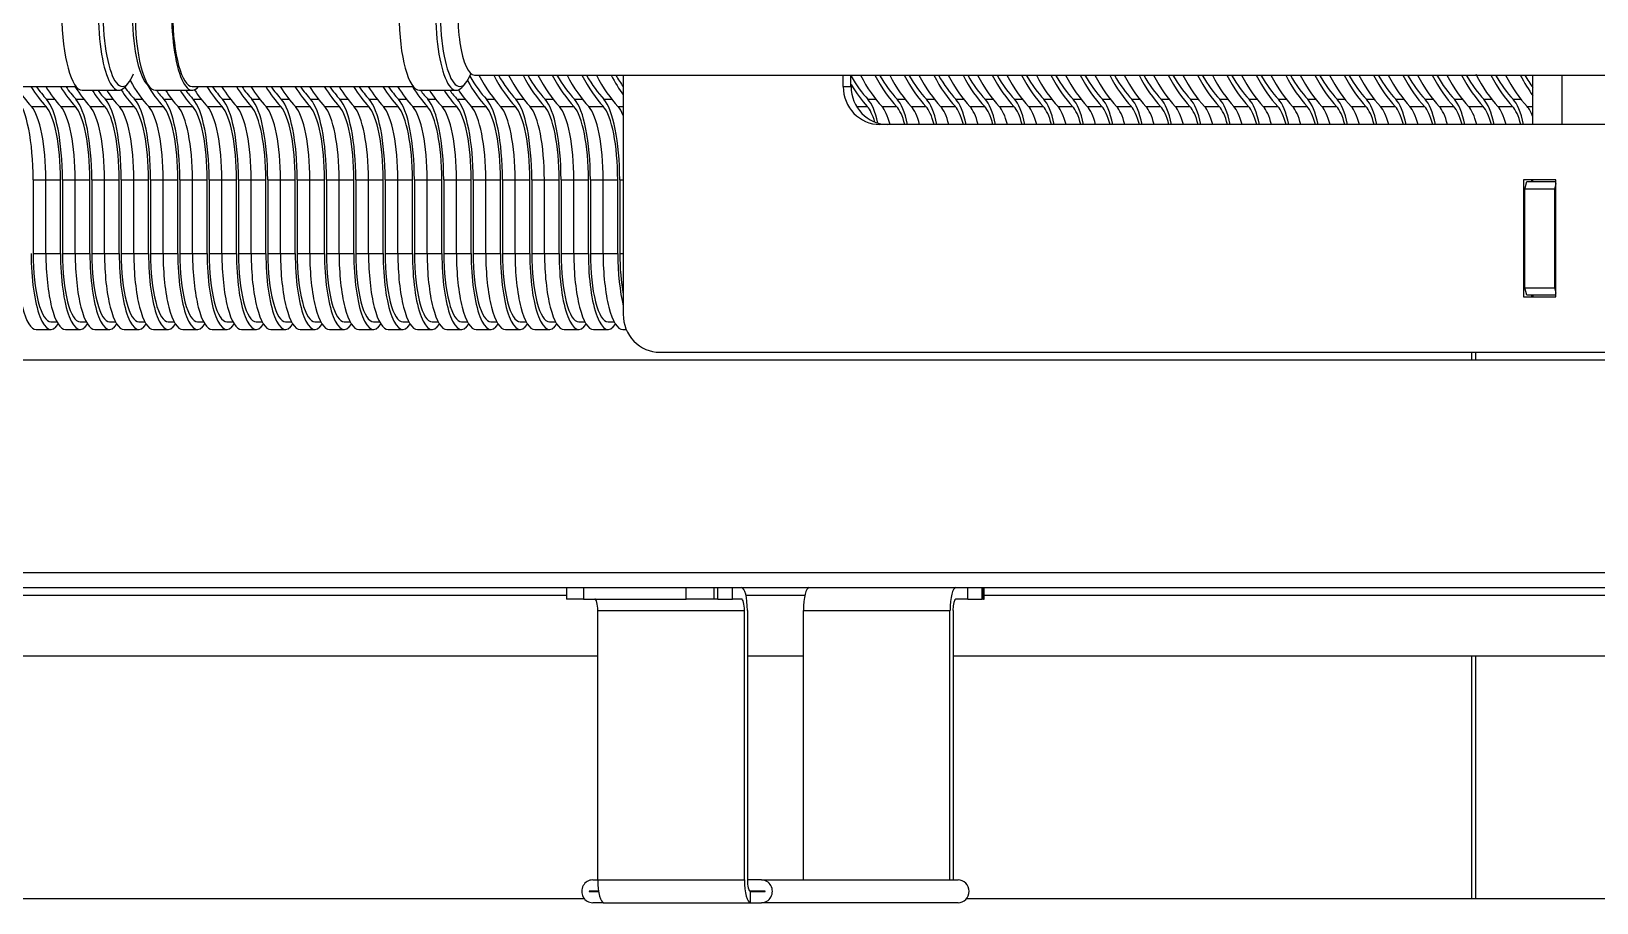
# Model space of a CAD drawing. Header units: millimetres. Extents: x 3795014 to 4300160, y 3869364 to 4016788.
# Drawn here: x 4226354.2 to 4226457.3, y 3922662.8 to 3922720.2 of the extents above; entities that cross this region are included whole.
import ezdxf

# ---------------------------------------------------------------- set-up
doc = ezdxf.new("R2010")
doc.units = ezdxf.units.MM
doc.layers.add('линия перехода', color=7, linetype='Continuous')
doc.layers.add('основная', color=7, linetype='Continuous', lineweight=50)

msp = doc.modelspace()

# ---------------------------------------------------------------- linework, layer by layer
at = {"layer": 'линия перехода', "color": 0, "linetype": 'Continuous', "lineweight": -3}
for p, q in [((4226407.66, 3922716.53), (4226408.18, 3922716.53)), ((4226355.2, 3922715.69), (4226355.72, 3922715.69)), ((4226357.13, 3922715.69), (4226357.65, 3922715.69)), ((4226359.07, 3922715.69), (4226359.59, 3922715.69)), ((4226361, 3922715.69), (4226361.52, 3922715.69)), ((4226362.93, 3922715.69), (4226363.45, 3922715.69)), ((4226364.86, 3922715.69), (4226365.38, 3922715.69)), ((4226366.79, 3922715.69), (4226367.31, 3922715.69)), ((4226368.72, 3922715.69), (4226369.24, 3922715.69)), ((4226370.66, 3922715.69), (4226371.18, 3922715.69)), ((4226372.59, 3922715.69), (4226373.11, 3922715.69)), ((4226374.52, 3922715.69), (4226375.04, 3922715.69)), ((4226376.45, 3922715.69), (4226376.97, 3922715.69)), ((4226378.38, 3922715.69), (4226378.9, 3922715.69)), ((4226380.31, 3922715.69), (4226380.83, 3922715.69)), ((4226382.25, 3922715.69), (4226382.77, 3922715.69)), ((4226384.18, 3922715.69), (4226384.7, 3922715.69)), ((4226386.11, 3922715.69), (4226386.63, 3922715.69)), ((4226388.04, 3922715.69), (4226388.56, 3922715.69)), ((4226389.97, 3922715.69), (4226390.49, 3922715.69)), ((4226391.9, 3922715.69), (4226392.42, 3922715.69)), ((4226409.29, 3922715.69), (4226409.81, 3922715.69)), ((4226411.22, 3922715.69), (4226411.74, 3922715.69)), ((4226413.15, 3922715.69), (4226413.67, 3922715.69)), ((4226415.08, 3922715.69), (4226415.6, 3922715.69)), ((4226417.02, 3922715.69), (4226417.54, 3922715.69)), ((4226418.95, 3922715.69), (4226419.47, 3922715.69)), ((4226420.88, 3922715.69), (4226421.4, 3922715.69)), ((4226422.81, 3922715.69), (4226423.33, 3922715.69)), ((4226424.74, 3922715.69), (4226425.26, 3922715.69)), ((4226426.67, 3922715.69), (4226427.2, 3922715.69)), ((4226428.61, 3922715.69), (4226429.13, 3922715.69)), ((4226430.54, 3922715.69), (4226431.06, 3922715.69)), ((4226432.47, 3922715.69), (4226432.99, 3922715.69)), ((4226434.4, 3922715.69), (4226434.92, 3922715.69)), ((4226436.33, 3922715.69), (4226436.85, 3922715.69)), ((4226438.26, 3922715.69), (4226438.79, 3922715.69)), ((4226440.2, 3922715.69), (4226440.72, 3922715.69)), ((4226442.13, 3922715.69), (4226442.65, 3922715.69)), ((4226444.06, 3922715.69), (4226444.58, 3922715.69)), ((4226445.99, 3922715.69), (4226446.51, 3922715.69)), ((4226447.92, 3922715.69), (4226448.44, 3922715.69)), ((4226449.85, 3922715.69), (4226450.38, 3922715.69)), ((4226451.79, 3922715.69), (4226452.31, 3922715.69)), ((4226354.2, 3922715.21), (4226355.17, 3922715.21)), ((4226356.13, 3922715.21), (4226357.1, 3922715.21)), ((4226358.07, 3922715.21), (4226359.03, 3922715.21)), ((4226360, 3922715.21), (4226360.96, 3922715.21)), ((4226361.93, 3922715.21), (4226362.89, 3922715.21)), ((4226363.86, 3922715.21), (4226364.83, 3922715.21)), ((4226365.79, 3922715.21), (4226366.76, 3922715.21)), ((4226367.72, 3922715.21), (4226368.69, 3922715.21)), ((4226369.66, 3922715.21), (4226370.62, 3922715.21)), ((4226371.59, 3922715.21), (4226372.55, 3922715.21)), ((4226373.52, 3922715.21), (4226374.48, 3922715.21)), ((4226375.45, 3922715.21), (4226376.42, 3922715.21)), ((4226377.38, 3922715.21), (4226378.35, 3922715.21)), ((4226379.31, 3922715.21), (4226380.28, 3922715.21)), ((4226381.25, 3922715.21), (4226382.21, 3922715.21)), ((4226383.18, 3922715.21), (4226384.14, 3922715.21)), ((4226385.11, 3922715.21), (4226386.07, 3922715.21)), ((4226387.04, 3922715.21), (4226388.01, 3922715.21)), ((4226388.97, 3922715.21), (4226389.94, 3922715.21)), ((4226390.9, 3922715.21), (4226391.87, 3922715.21)), ((4226392.84, 3922715.21), (4226393.18, 3922715.21)), ((4226408.55, 3922715.21), (4226409.25, 3922715.21)), ((4226410.22, 3922715.21), (4226411.19, 3922715.21)), ((4226412.15, 3922715.21), (4226413.12, 3922715.21)), ((4226414.08, 3922715.21), (4226415.05, 3922715.21)), ((4226416.02, 3922715.21), (4226416.98, 3922715.21)), ((4226417.95, 3922715.21), (4226418.91, 3922715.21)), ((4226419.88, 3922715.21), (4226420.84, 3922715.21)), ((4226421.81, 3922715.21), (4226422.78, 3922715.21)), ((4226423.74, 3922715.21), (4226424.71, 3922715.21)), ((4226425.67, 3922715.21), (4226426.64, 3922715.21)), ((4226427.61, 3922715.21), (4226428.57, 3922715.21)), ((4226429.54, 3922715.21), (4226430.5, 3922715.21)), ((4226431.47, 3922715.21), (4226432.43, 3922715.21)), ((4226433.4, 3922715.21), (4226434.37, 3922715.21)), ((4226435.33, 3922715.21), (4226436.3, 3922715.21)), ((4226437.26, 3922715.21), (4226438.23, 3922715.21)), ((4226439.2, 3922715.21), (4226440.16, 3922715.21)), ((4226441.13, 3922715.21), (4226442.09, 3922715.21)), ((4226443.06, 3922715.21), (4226444.02, 3922715.21)), ((4226444.99, 3922715.21), (4226445.96, 3922715.21)), ((4226446.92, 3922715.21), (4226447.89, 3922715.21)), ((4226448.85, 3922715.21), (4226449.82, 3922715.21)), ((4226450.79, 3922715.21), (4226451.75, 3922715.21)), ((4226452.72, 3922715.21), (4226453.09, 3922715.21)), ((4226354.32, 3922710.39), (4226355.15, 3922710.39)), ((4226355.15, 3922710.39), (4226356.12, 3922710.39)), ((4226356.25, 3922710.39), (4226357.08, 3922710.39)), ((4226357.08, 3922710.39), (4226358.05, 3922710.39)), ((4226358.18, 3922710.39), (4226359.02, 3922710.39)), ((4226359.02, 3922710.39), (4226359.98, 3922710.39)), ((4226360.11, 3922710.39), (4226360.95, 3922710.39)), ((4226360.95, 3922710.39), (4226361.91, 3922710.39)), ((4226362.04, 3922710.39), (4226362.88, 3922710.39)), ((4226362.88, 3922710.39), (4226363.84, 3922710.39)), ((4226363.97, 3922710.39), (4226364.81, 3922710.39)), ((4226364.81, 3922710.39), (4226365.78, 3922710.39)), ((4226365.91, 3922710.39), (4226366.74, 3922710.39)), ((4226366.74, 3922710.39), (4226367.71, 3922710.39)), ((4226367.84, 3922710.39), (4226368.67, 3922710.39)), ((4226368.67, 3922710.39), (4226369.64, 3922710.39)), ((4226369.77, 3922710.39), (4226370.61, 3922710.39)), ((4226370.61, 3922710.39), (4226371.57, 3922710.39)), ((4226371.7, 3922710.39), (4226372.54, 3922710.39)), ((4226372.54, 3922710.39), (4226373.5, 3922710.39)), ((4226373.63, 3922710.39), (4226374.47, 3922710.39)), ((4226374.47, 3922710.39), (4226375.43, 3922710.39)), ((4226375.56, 3922710.39), (4226376.4, 3922710.39)), ((4226376.4, 3922710.39), (4226377.37, 3922710.39)), ((4226377.5, 3922710.39), (4226378.33, 3922710.39)), ((4226378.33, 3922710.39), (4226379.3, 3922710.39)), ((4226379.43, 3922710.39), (4226380.26, 3922710.39)), ((4226380.26, 3922710.39), (4226381.23, 3922710.39)), ((4226381.36, 3922710.39), (4226382.2, 3922710.39)), ((4226382.2, 3922710.39), (4226383.16, 3922710.39)), ((4226383.29, 3922710.39), (4226384.13, 3922710.39)), ((4226384.13, 3922710.39), (4226385.09, 3922710.39)), ((4226385.22, 3922710.39), (4226386.06, 3922710.39)), ((4226386.06, 3922710.39), (4226387.02, 3922710.39)), ((4226387.15, 3922710.39), (4226387.99, 3922710.39)), ((4226387.99, 3922710.39), (4226388.96, 3922710.39)), ((4226389.09, 3922710.39), (4226389.92, 3922710.39)), ((4226389.92, 3922710.39), (4226390.89, 3922710.39)), ((4226391.02, 3922710.39), (4226391.85, 3922710.39)), ((4226391.85, 3922710.39), (4226392.82, 3922710.39)), ((4226392.95, 3922710.39), (4226393.18, 3922710.39)), ((4226354.32, 3922705.53), (4226355.15, 3922705.53)), ((4226355.15, 3922705.53), (4226356.12, 3922705.53)), ((4226356.25, 3922705.53), (4226357.08, 3922705.53)), ((4226357.08, 3922705.53), (4226358.05, 3922705.53)), ((4226358.18, 3922705.53), (4226359.02, 3922705.53)), ((4226359.02, 3922705.53), (4226359.98, 3922705.53)), ((4226360.11, 3922705.53), (4226360.95, 3922705.53)), ((4226360.95, 3922705.53), (4226361.91, 3922705.53)), ((4226362.04, 3922705.53), (4226362.88, 3922705.53)), ((4226362.88, 3922705.53), (4226363.84, 3922705.53)), ((4226363.97, 3922705.53), (4226364.81, 3922705.53)), ((4226364.81, 3922705.53), (4226365.78, 3922705.53)), ((4226365.91, 3922705.53), (4226366.74, 3922705.53)), ((4226366.74, 3922705.53), (4226367.71, 3922705.53)), ((4226367.84, 3922705.53), (4226368.67, 3922705.53)), ((4226368.67, 3922705.53), (4226369.64, 3922705.53)), ((4226369.77, 3922705.53), (4226370.61, 3922705.53)), ((4226370.61, 3922705.53), (4226371.57, 3922705.53)), ((4226371.7, 3922705.53), (4226372.54, 3922705.53)), ((4226372.54, 3922705.53), (4226373.5, 3922705.53)), ((4226373.63, 3922705.53), (4226374.47, 3922705.53)), ((4226374.47, 3922705.53), (4226375.43, 3922705.53)), ((4226375.56, 3922705.53), (4226376.4, 3922705.53)), ((4226376.4, 3922705.53), (4226377.37, 3922705.53)), ((4226377.5, 3922705.53), (4226378.33, 3922705.53)), ((4226378.33, 3922705.53), (4226379.3, 3922705.53)), ((4226379.43, 3922705.53), (4226380.26, 3922705.53)), ((4226380.26, 3922705.53), (4226381.23, 3922705.53)), ((4226381.36, 3922705.53), (4226382.2, 3922705.53)), ((4226382.2, 3922705.53), (4226383.16, 3922705.53)), ((4226383.29, 3922705.53), (4226384.13, 3922705.53)), ((4226384.13, 3922705.53), (4226385.09, 3922705.53)), ((4226385.22, 3922705.53), (4226386.06, 3922705.53)), ((4226386.06, 3922705.53), (4226387.02, 3922705.53)), ((4226387.15, 3922705.53), (4226387.99, 3922705.53)), ((4226387.99, 3922705.53), (4226388.96, 3922705.53)), ((4226389.09, 3922705.53), (4226389.92, 3922705.53)), ((4226389.92, 3922705.53), (4226390.89, 3922705.53)), ((4226391.02, 3922705.53), (4226391.85, 3922705.53)), ((4226391.85, 3922705.53), (4226392.82, 3922705.53)), ((4226392.95, 3922705.53), (4226393.18, 3922705.53)), ((4226449.08, 3922698.53), (4226449.08, 3922699.03)), ((4226449.33, 3922698.53), (4226449.33, 3922699.03)), ((4226305.24, 3922684.53), (4226655.5, 3922684.53)), ((4226390.56, 3922683.53), (4226390.56, 3922682.78)), ((4226397.32, 3922682.78), (4226397.32, 3922683.53)), ((4226399.15, 3922683.53), (4226399.15, 3922682.78)), ((4226416.91, 3922682.78), (4226416.91, 3922683.53)), ((4226324.3, 3922683.03), (4226389.44, 3922683.03)), ((4226401.26, 3922683.03), (4226405.14, 3922683.03)), ((4226416.96, 3922683.03), (4226577.78, 3922683.03)), ((4226391.5, 3922682.03), (4226401.16, 3922682.03)), ((4226405.05, 3922682.03), (4226414.7, 3922682.03)), ((4226449.08, 3922663.03), (4226449.08, 3922679.03)), ((4226449.33, 3922663.03), (4226449.33, 3922679.03)), ((4226391.5, 3922664.28), (4226401.16, 3922664.28))]:
    msp.add_line(p, q, dxfattribs=at)
at = {"layer": 'основная', "color": 0, "linetype": 'Continuous', "lineweight": -3}
for p, q in [((4226342.58, 3922716.53), (4226357.13, 3922716.53)), ((4226360.33, 3922716.47), (4226360.55, 3922716.71)), ((4226361.79, 3922716.71), (4226362.01, 3922716.47)), ((4226364.79, 3922716.53), (4226379.35, 3922716.53)), ((4226382.54, 3922716.47), (4226382.76, 3922716.71)), ((4226383.38, 3922717.28), (4226468.38, 3922717.28)), ((4226393.18, 3922717.28), (4226393.18, 3922701.53)), ((4226407.66, 3922716.53), (4226407.66, 3922717.28)), ((4226408.18, 3922716.53), (4226408.18, 3922717.28)), ((4226453.09, 3922714.03), (4226453.09, 3922717.28)), ((4226455.03, 3922714.03), (4226455.03, 3922717.28)), ((4226357.55, 3922716.28), (4226359.96, 3922716.28)), ((4226362.38, 3922716.28), (4226364.79, 3922716.28)), ((4226379.76, 3922716.28), (4226382.18, 3922716.28)), ((4226497, 3922714.03), (4226410.08, 3922714.03)), ((4226354.32, 3922710.39), (4226354.32, 3922705.53)), ((4226355.15, 3922705.53), (4226355.15, 3922710.39)), ((4226356.12, 3922705.53), (4226356.12, 3922710.39)), ((4226356.25, 3922710.39), (4226356.25, 3922705.53)), ((4226357.08, 3922705.53), (4226357.08, 3922710.39)), ((4226358.05, 3922705.53), (4226358.05, 3922710.39)), ((4226358.18, 3922710.39), (4226358.18, 3922705.53)), ((4226359.02, 3922705.53), (4226359.02, 3922710.39)), ((4226359.98, 3922705.53), (4226359.98, 3922710.39)), ((4226360.11, 3922710.39), (4226360.11, 3922705.53)), ((4226360.95, 3922705.53), (4226360.95, 3922710.39)), ((4226361.91, 3922705.53), (4226361.91, 3922710.39)), ((4226362.04, 3922710.39), (4226362.04, 3922705.53)), ((4226362.88, 3922705.53), (4226362.88, 3922710.39)), ((4226363.84, 3922705.53), (4226363.84, 3922710.39)), ((4226363.97, 3922710.39), (4226363.97, 3922705.53)), ((4226364.81, 3922705.53), (4226364.81, 3922710.39)), ((4226365.78, 3922705.53), (4226365.78, 3922710.39)), ((4226365.91, 3922710.39), (4226365.91, 3922705.53)), ((4226366.74, 3922705.53), (4226366.74, 3922710.39)), ((4226367.71, 3922705.53), (4226367.71, 3922710.39)), ((4226367.84, 3922710.39), (4226367.84, 3922705.53)), ((4226368.67, 3922705.53), (4226368.67, 3922710.39)), ((4226369.64, 3922705.53), (4226369.64, 3922710.39)), ((4226369.77, 3922710.39), (4226369.77, 3922705.53)), ((4226370.61, 3922705.53), (4226370.61, 3922710.39)), ((4226371.57, 3922705.53), (4226371.57, 3922710.39)), ((4226371.7, 3922710.39), (4226371.7, 3922705.53)), ((4226372.54, 3922705.53), (4226372.54, 3922710.39)), ((4226373.5, 3922705.53), (4226373.5, 3922710.39)), ((4226373.63, 3922710.39), (4226373.63, 3922705.53)), ((4226374.47, 3922705.53), (4226374.47, 3922710.39)), ((4226375.43, 3922705.53), (4226375.43, 3922710.39)), ((4226375.56, 3922710.39), (4226375.56, 3922705.53)), ((4226376.4, 3922705.53), (4226376.4, 3922710.39)), ((4226377.37, 3922705.53), (4226377.37, 3922710.39)), ((4226377.5, 3922710.39), (4226377.5, 3922705.53)), ((4226378.33, 3922705.53), (4226378.33, 3922710.39)), ((4226379.3, 3922705.53), (4226379.3, 3922710.39)), ((4226379.43, 3922710.39), (4226379.43, 3922705.53)), ((4226380.26, 3922705.53), (4226380.26, 3922710.39)), ((4226381.23, 3922705.53), (4226381.23, 3922710.39)), ((4226381.36, 3922710.39), (4226381.36, 3922705.53)), ((4226382.2, 3922705.53), (4226382.2, 3922710.39)), ((4226383.16, 3922705.53), (4226383.16, 3922710.39)), ((4226383.29, 3922710.39), (4226383.29, 3922705.53)), ((4226384.13, 3922705.53), (4226384.13, 3922710.39)), ((4226385.09, 3922705.53), (4226385.09, 3922710.39)), ((4226385.22, 3922710.39), (4226385.22, 3922705.53)), ((4226386.06, 3922705.53), (4226386.06, 3922710.39)), ((4226387.02, 3922705.53), (4226387.02, 3922710.39)), ((4226387.15, 3922710.39), (4226387.15, 3922705.53)), ((4226387.99, 3922705.53), (4226387.99, 3922710.39)), ((4226388.96, 3922705.53), (4226388.96, 3922710.39)), ((4226389.09, 3922710.39), (4226389.09, 3922705.53)), ((4226389.92, 3922705.53), (4226389.92, 3922710.39)), ((4226390.89, 3922705.53), (4226390.89, 3922710.39)), ((4226391.02, 3922710.39), (4226391.02, 3922705.53)), ((4226391.85, 3922705.53), (4226391.85, 3922710.39)), ((4226392.82, 3922705.53), (4226392.82, 3922710.39)), ((4226392.95, 3922710.39), (4226392.95, 3922705.53)), ((4226454.6, 3922710.38), (4226452.48, 3922710.38)), ((4226452.48, 3922710.38), (4226452.48, 3922702.68)), ((4226452.57, 3922709.78), (4226452.7, 3922710.28)), ((4226452.7, 3922710.28), (4226454.6, 3922710.28)), ((4226453, 3922710.38), (4226453, 3922710.28)), ((4226453.09, 3922710.28), (4226453.09, 3922710.38)), ((4226454.6, 3922710.14), (4226454.51, 3922709.78)), ((4226454.6, 3922702.68), (4226454.6, 3922710.38)), ((4226452.57, 3922703.28), (4226452.57, 3922709.78)), ((4226454.51, 3922709.78), (4226452.57, 3922709.78)), ((4226454.51, 3922709.78), (4226454.51, 3922703.28)), ((4226452.7, 3922702.78), (4226452.57, 3922703.28)), ((4226452.57, 3922703.28), (4226454.51, 3922703.28)), ((4226454.51, 3922703.28), (4226454.6, 3922702.93)), ((4226452.48, 3922702.68), (4226454.6, 3922702.68)), ((4226454.6, 3922702.78), (4226452.7, 3922702.78)), ((4226453, 3922702.78), (4226453, 3922702.68)), ((4226453.09, 3922702.68), (4226453.09, 3922702.78)), ((4226355.48, 3922701.03), (4226355.88, 3922701.03)), ((4226357.41, 3922701.03), (4226357.81, 3922701.03)), ((4226359.35, 3922701.03), (4226359.75, 3922701.03)), ((4226361.28, 3922701.03), (4226361.68, 3922701.03)), ((4226363.21, 3922701.03), (4226363.61, 3922701.03)), ((4226365.14, 3922701.03), (4226365.54, 3922701.03)), ((4226367.07, 3922701.03), (4226367.47, 3922701.03)), ((4226369, 3922701.03), (4226369.4, 3922701.03)), ((4226370.94, 3922701.03), (4226371.34, 3922701.03)), ((4226372.87, 3922701.03), (4226373.27, 3922701.03)), ((4226374.8, 3922701.03), (4226375.2, 3922701.03)), ((4226376.73, 3922701.03), (4226377.13, 3922701.03)), ((4226378.66, 3922701.03), (4226379.06, 3922701.03)), ((4226380.59, 3922701.03), (4226380.99, 3922701.03)), ((4226382.53, 3922701.03), (4226382.93, 3922701.03)), ((4226384.46, 3922701.03), (4226384.86, 3922701.03)), ((4226386.39, 3922701.03), (4226386.79, 3922701.03)), ((4226388.32, 3922701.03), (4226388.72, 3922701.03)), ((4226390.25, 3922701.03), (4226390.65, 3922701.03)), ((4226392.18, 3922701.03), (4226392.58, 3922701.03)), ((4226354.52, 3922700.53), (4226355.48, 3922700.53)), ((4226356.45, 3922700.53), (4226357.41, 3922700.53)), ((4226358.38, 3922700.53), (4226359.35, 3922700.53)), ((4226360.31, 3922700.53), (4226361.28, 3922700.53)), ((4226362.24, 3922700.53), (4226363.21, 3922700.53)), ((4226364.17, 3922700.53), (4226365.14, 3922700.53)), ((4226366.11, 3922700.53), (4226367.07, 3922700.53)), ((4226368.04, 3922700.53), (4226369, 3922700.53)), ((4226369.97, 3922700.53), (4226370.94, 3922700.53)), ((4226371.9, 3922700.53), (4226372.87, 3922700.53)), ((4226373.83, 3922700.53), (4226374.8, 3922700.53)), ((4226375.76, 3922700.53), (4226376.73, 3922700.53)), ((4226377.7, 3922700.53), (4226378.66, 3922700.53)), ((4226379.63, 3922700.53), (4226380.59, 3922700.53)), ((4226381.56, 3922700.53), (4226382.53, 3922700.53)), ((4226383.49, 3922700.53), (4226384.46, 3922700.53)), ((4226385.42, 3922700.53), (4226386.39, 3922700.53)), ((4226387.35, 3922700.53), (4226388.32, 3922700.53)), ((4226389.29, 3922700.53), (4226390.25, 3922700.53)), ((4226391.22, 3922700.53), (4226392.18, 3922700.53)), ((4226393.15, 3922700.53), (4226393.38, 3922700.53)), ((4226395.59, 3922699.03), (4226511.49, 3922699.03)), ((4226305.29, 3922698.53), (4226655.5, 3922698.53)), ((4226305.19, 3922683.53), (4226655.76, 3922683.53)), ((4226389.44, 3922683.53), (4226389.44, 3922682.78)), ((4226399.41, 3922682.78), (4226399.41, 3922683.53)), ((4226400.37, 3922682.78), (4226400.37, 3922683.53)), ((4226415.87, 3922682.78), (4226415.87, 3922683.53)), ((4226416.83, 3922682.78), (4226416.83, 3922683.53)), ((4226416.96, 3922682.78), (4226416.96, 3922683.53)), ((4226390.56, 3922682.78), (4226389.44, 3922682.78)), ((4226390.56, 3922682.78), (4226397.32, 3922682.78)), ((4226399.15, 3922682.78), (4226397.32, 3922682.78)), ((4226399.41, 3922682.78), (4226399.15, 3922682.78)), ((4226399.41, 3922682.78), (4226400.37, 3922682.78)), ((4226400.97, 3922682.78), (4226400.37, 3922682.78)), ((4226415.87, 3922682.78), (4226415.09, 3922682.78)), ((4226415.87, 3922682.78), (4226416.83, 3922682.78)), ((4226416.91, 3922682.78), (4226416.83, 3922682.78)), ((4226416.91, 3922682.78), (4226416.96, 3922682.78)), ((4226391.5, 3922664.28), (4226391.5, 3922682.03)), ((4226401.16, 3922664.28), (4226401.16, 3922682.03)), ((4226401.36, 3922682.03), (4226401.36, 3922664.28)), ((4226405.05, 3922664.28), (4226405.05, 3922682.03)), ((4226414.7, 3922664.28), (4226414.7, 3922682.03)), ((4226414.9, 3922682.03), (4226414.9, 3922664.28)), ((4226324.3, 3922679.03), (4226391.5, 3922679.03)), ((4226401.36, 3922679.03), (4226405.05, 3922679.03)), ((4226414.9, 3922679.03), (4226579.84, 3922679.03)), ((4226391.17, 3922664.28), (4226391.5, 3922664.28)), ((4226402.28, 3922664.28), (4226401.36, 3922664.28)), ((4226402.28, 3922664.28), (4226415.23, 3922664.28)), ((4226390.63, 3922663.03), (4226162.63, 3922663.03)), ((4226391.56, 3922663.54), (4226390.93, 3922663.54)), ((4226390.93, 3922663.54), (4226390.93, 3922663.52)), ((4226390.93, 3922663.52), (4226391.56, 3922663.52)), ((4226391.89, 3922662.78), (4226391.17, 3922662.78)), ((4226391.89, 3922662.78), (4226401.55, 3922662.78)), ((4226402.52, 3922663.54), (4226401.55, 3922663.54)), ((4226401.55, 3922663.54), (4226401.55, 3922663.53)), ((4226401.55, 3922663.52), (4226401.55, 3922662.78)), ((4226401.55, 3922663.52), (4226402.52, 3922663.52)), ((4226401.55, 3922662.78), (4226402.28, 3922662.78)), ((4226415.23, 3922662.78), (4226402.28, 3922662.78)), ((4226402.52, 3922663.52), (4226402.52, 3922663.54)), ((4226578.97, 3922663.03), (4226415.77, 3922663.03))]:
    msp.add_line(p, q, dxfattribs=at)
for centre, major_axis, ratio, start_param, end_param in [((4226357.55, 3922721.53), (0, 5.25), 0.259156, 0.095383, 3.141593), ((4226359.96, 3922721.53), (0, -5.25), 0.259156, 2.869941, 6.283185), ((4226360.2, 3922721.53), (0, -5), 0.259156, 2.555485, 6.283185), ((4226362.38, 3922721.53), (0, -5.25), 0.259156, 3.141593, 6.283185), ((4226364.79, 3922721.53), (0, 5.25), 0.259156, 0.095383, 3.451437), ((4226379.76, 3922721.53), (0, 5.25), 0.259156, 0.095383, 3.141593), ((4226382.18, 3922721.53), (0, -5.25), 0.259156, 2.869941, 6.283185), ((4226382.42, 3922721.53), (0, -5), 0.259156, 2.555485, 6.283185), ((4226362.13, 3922721.53), (0, -5), 0.259156, 3.413245, 6.011533), ((4226364.79, 3922721.53), (0, 5), 0.259156, 0.100167, 3.141593), ((4226383.38, 3922721.53), (0, 4.25), 0.259156, 0, 3.141593), ((4226360.2, 3922721.53), (0, -5), 0.259156, 0, 0.586108), ((4226382.42, 3922721.53), (0, -5), 0.259156, 0, 0.586108), ((4226453.03, 3922746.53), (0, -32.5), 0.259156, -0.455473, -0.269933), ((4226356.45, 3922746.53), (0, -32.5), 0.259156, -0.394791, -0.269933), ((4226357.41, 3922746.53), (0, -32.5), 0.259156, -0.394791, -0.269933), ((4226357.41, 3922746.53), (0, -32), 0.259156, -0.355421, -0.269933), ((4226358.38, 3922746.53), (0, -32.5), 0.259156, -0.394791, -0.269933), ((4226359.35, 3922746.53), (0, -32.5), 0.259156, -0.394791, -0.269933), ((4226359.35, 3922746.53), (0, -32), 0.259156, -0.355421, -0.269933), ((4226360.31, 3922746.53), (0, -32.5), 0.259156, -0.394791, -0.269933), ((4226359.96, 3922721.53), (0, -5.25), 0.259156, 0, 0.271652), ((4226363.21, 3922746.53), (0, -32.5), 0.259156, -0.376896, -0.269933), ((4226363.21, 3922746.53), (0, -32), 0.259156, -0.352292, -0.269933), ((4226364.17, 3922746.53), (0, -32.5), 0.259156, -0.424803, -0.269933), ((4226365.14, 3922746.53), (0, -32.5), 0.259156, -0.408564, -0.269933), ((4226368.04, 3922746.53), (0, -32.5), 0.259156, -0.376896, -0.269933), ((4226369, 3922746.53), (0, -32.5), 0.259156, -0.394791, -0.269933), ((4226369, 3922746.53), (0, -32), 0.259156, -0.355421, -0.269933), ((4226369.97, 3922746.53), (0, -32.5), 0.259156, -0.394791, -0.269933), ((4226370.94, 3922746.53), (0, -32.5), 0.259156, -0.394791, -0.269933), ((4226370.94, 3922746.53), (0, -32), 0.259156, -0.355421, -0.269933), ((4226371.9, 3922746.53), (0, -32.5), 0.259156, -0.394791, -0.269933), ((4226372.87, 3922746.53), (0, -32.5), 0.259156, -0.394791, -0.269933), ((4226372.87, 3922746.53), (0, -32), 0.259156, -0.355421, -0.269933), ((4226373.83, 3922746.53), (0, -32.5), 0.259156, -0.394791, -0.269933), ((4226374.8, 3922746.53), (0, -32.5), 0.259156, -0.394791, -0.269933), ((4226374.8, 3922746.53), (0, -32), 0.259156, -0.355421, -0.269933), ((4226375.76, 3922746.53), (0, -32.5), 0.259156, -0.394791, -0.269933), ((4226376.73, 3922746.53), (0, -32.5), 0.259156, -0.394791, -0.269933), ((4226376.73, 3922746.53), (0, -32), 0.259156, -0.355421, -0.269933), ((4226377.7, 3922746.53), (0, -32.5), 0.259156, -0.394791, -0.269933), ((4226378.66, 3922746.53), (0, -32.5), 0.259156, -0.394791, -0.269933), ((4226378.66, 3922746.53), (0, -32), 0.259156, -0.355421, -0.269933), ((4226379.63, 3922746.53), (0, -32.5), 0.259156, -0.394791, -0.269933), ((4226380.59, 3922746.53), (0, -32.5), 0.259156, -0.394791, -0.269933), ((4226380.59, 3922746.53), (0, -32), 0.259156, -0.355421, -0.269933), ((4226381.56, 3922746.53), (0, -32.5), 0.259156, -0.394791, -0.269933), ((4226382.53, 3922746.53), (0, -32.5), 0.259156, -0.394791, -0.269933), ((4226382.18, 3922721.53), (0, -5.25), 0.259156, 0, 0.271652), ((4226385.42, 3922746.53), (0, -32.5), 0.259156, -0.376896, -0.269933), ((4226386.39, 3922746.53), (0, -32.5), 0.259156, -0.424803, -0.269933), ((4226386.39, 3922746.53), (0, -32), 0.259156, -0.411991, -0.269933), ((4226387.35, 3922746.53), (0, -32.5), 0.259156, -0.451027, -0.269933), ((4226388.32, 3922746.53), (0, -32.5), 0.259156, -0.451027, -0.269933), ((4226388.32, 3922746.53), (0, -32), 0.259156, -0.417606, -0.269933), ((4226389.29, 3922746.53), (0, -32.5), 0.259156, -0.451027, -0.269933), ((4226390.25, 3922746.53), (0, -32.5), 0.259156, -0.451027, -0.269933), ((4226390.25, 3922746.53), (0, -32), 0.259156, -0.417606, -0.269933), ((4226391.22, 3922746.53), (0, -32.5), 0.259156, -0.451027, -0.269933), ((4226392.18, 3922746.53), (0, -32.5), 0.259156, -0.451027, -0.269933), ((4226392.18, 3922746.53), (0, -32), 0.259156, -0.417606, -0.269933), ((4226393.15, 3922746.53), (0, -32.5), 0.259156, -0.451027, -0.269933), ((4226394.12, 3922746.53), (0, -32.5), 0.259156, -0.451027, -0.269933), ((4226394.12, 3922746.53), (0, -32), 0.259156, -0.417606, -0.269933), ((4226395.08, 3922746.53), (0, -32.5), 0.259156, -0.451027, -0.269933), ((4226396.05, 3922746.53), (0, -32.5), 0.259156, -0.451027, -0.347807), ((4226396.05, 3922746.53), (0, -32), 0.259156, -0.417606, -0.353478), ((4226410.08, 3922716.53), (0, -2.5), 0.965835, 4.712389, 6.283185), ((4226411.5, 3922746.53), (0, -32), 0.259156, -0.411655, -0.269933), ((4226411.5, 3922746.53), (0, -32.5), 0.259156, -0.404948, -0.269933), ((4226410.6, 3922716.53), (0, -2.5), 0.965835, 4.712389, 6.283185), ((4226412.47, 3922746.53), (0, -32.5), 0.259156, -0.451027, -0.269933), ((4226413.43, 3922746.53), (0, -32.5), 0.259156, -0.451027, -0.269933), ((4226413.43, 3922746.53), (0, -32), 0.259156, -0.417606, -0.269933), ((4226414.4, 3922746.53), (0, -32.5), 0.259156, -0.451027, -0.269933), ((4226415.36, 3922746.53), (0, -32.5), 0.259156, -0.451027, -0.269933), ((4226415.36, 3922746.53), (0, -32), 0.259156, -0.417606, -0.269933), ((4226416.33, 3922746.53), (0, -32.5), 0.259156, -0.451027, -0.269933), ((4226417.3, 3922746.53), (0, -32.5), 0.259156, -0.451027, -0.269933), ((4226417.3, 3922746.53), (0, -32), 0.259156, -0.417606, -0.269933), ((4226418.26, 3922746.53), (0, -32.5), 0.259156, -0.451027, -0.269933), ((4226419.23, 3922746.53), (0, -32.5), 0.259156, -0.451027, -0.269933), ((4226419.23, 3922746.53), (0, -32), 0.259156, -0.417606, -0.269933), ((4226420.19, 3922746.53), (0, -32.5), 0.259156, -0.451027, -0.269933), ((4226421.16, 3922746.53), (0, -32.5), 0.259156, -0.451027, -0.269933), ((4226421.16, 3922746.53), (0, -32), 0.259156, -0.417606, -0.269933), ((4226422.12, 3922746.53), (0, -32.5), 0.259156, -0.451027, -0.269933), ((4226423.09, 3922746.53), (0, -32.5), 0.259156, -0.451027, -0.269933), ((4226423.09, 3922746.53), (0, -32), 0.259156, -0.417606, -0.269933), ((4226424.06, 3922746.53), (0, -32.5), 0.259156, -0.451027, -0.269933), ((4226425.02, 3922746.53), (0, -32.5), 0.259156, -0.451027, -0.269933), ((4226425.02, 3922746.53), (0, -32), 0.259156, -0.417606, -0.269933), ((4226425.99, 3922746.53), (0, -32.5), 0.259156, -0.451027, -0.269933), ((4226426.95, 3922746.53), (0, -32.5), 0.259156, -0.451027, -0.269933), ((4226426.95, 3922746.53), (0, -32), 0.259156, -0.417606, -0.269933), ((4226427.92, 3922746.53), (0, -32.5), 0.259156, -0.451027, -0.269933), ((4226428.89, 3922746.53), (0, -32.5), 0.259156, -0.451027, -0.269933), ((4226428.89, 3922746.53), (0, -32), 0.259156, -0.417606, -0.269933), ((4226429.85, 3922746.53), (0, -32.5), 0.259156, -0.451027, -0.269933), ((4226430.82, 3922746.53), (0, -32.5), 0.259156, -0.451027, -0.269933), ((4226430.82, 3922746.53), (0, -32), 0.259156, -0.417606, -0.269933), ((4226431.78, 3922746.53), (0, -32.5), 0.259156, -0.451027, -0.269933), ((4226432.75, 3922746.53), (0, -32.5), 0.259156, -0.451027, -0.269933), ((4226432.75, 3922746.53), (0, -32), 0.259156, -0.417606, -0.269933), ((4226433.71, 3922746.53), (0, -32.5), 0.259156, -0.451027, -0.269933), ((4226434.68, 3922746.53), (0, -32.5), 0.259156, -0.451027, -0.269933), ((4226434.68, 3922746.53), (0, -32), 0.259156, -0.417606, -0.269933), ((4226435.65, 3922746.53), (0, -32.5), 0.259156, -0.451027, -0.269933), ((4226436.61, 3922746.53), (0, -32.5), 0.259156, -0.451027, -0.269933), ((4226436.61, 3922746.53), (0, -32), 0.259156, -0.417606, -0.269933), ((4226437.58, 3922746.53), (0, -32.5), 0.259156, -0.451027, -0.269933), ((4226438.54, 3922746.53), (0, -32.5), 0.259156, -0.451027, -0.269933), ((4226438.54, 3922746.53), (0, -32), 0.259156, -0.417606, -0.269933), ((4226439.51, 3922746.53), (0, -32.5), 0.259156, -0.451027, -0.269933), ((4226440.48, 3922746.53), (0, -32.5), 0.259156, -0.451027, -0.269933), ((4226440.48, 3922746.53), (0, -32), 0.259156, -0.417606, -0.269933), ((4226441.44, 3922746.53), (0, -32.5), 0.259156, -0.451027, -0.269933), ((4226442.41, 3922746.53), (0, -32.5), 0.259156, -0.451027, -0.269933), ((4226442.41, 3922746.53), (0, -32), 0.259156, -0.417606, -0.269933), ((4226443.37, 3922746.53), (0, -32.5), 0.259156, -0.451027, -0.269933), ((4226444.34, 3922746.53), (0, -32.5), 0.259156, -0.451027, -0.269933), ((4226444.34, 3922746.53), (0, -32), 0.259156, -0.417606, -0.269933), ((4226445.3, 3922746.53), (0, -32.5), 0.259156, -0.451027, -0.269933), ((4226446.27, 3922746.53), (0, -32.5), 0.259156, -0.451027, -0.269933), ((4226446.27, 3922746.53), (0, -32), 0.259156, -0.417606, -0.269933), ((4226447.24, 3922746.53), (0, -32.5), 0.259156, -0.451027, -0.269933), ((4226448.2, 3922746.53), (0, -32.5), 0.259156, -0.451027, -0.269933), ((4226448.2, 3922746.53), (0, -32), 0.259156, -0.417606, -0.269933), ((4226449.17, 3922746.53), (0, -32.5), 0.259156, -0.451027, -0.269933), ((4226450.13, 3922746.53), (0, -32.5), 0.259156, -0.451027, -0.269933), ((4226450.13, 3922746.53), (0, -32), 0.259156, -0.417606, -0.269933), ((4226451.1, 3922746.53), (0, -32.5), 0.259156, -0.451027, -0.269933), ((4226452.07, 3922746.53), (0, -32.5), 0.259156, -0.451027, -0.269933), ((4226452.07, 3922746.53), (0, -32), 0.259156, -0.417606, -0.269933), ((4226454, 3922746.53), (0, -32.5), 0.259156, -0.451027, -0.269933), ((4226454, 3922746.53), (0, -32), 0.259156, -0.417606, -0.269933), ((4226454.96, 3922746.53), (0, -32.5), 0.259156, -0.451027, -0.269933), ((4226455.93, 3922746.53), (0, -32.5), 0.259156, -0.451027, -0.343341), ((4226455.93, 3922746.53), (0, -32), 0.259156, -0.417606, -0.348933), ((4226352.89, 3922710.39), (0, 5.5), 0.259156, 4.712389, 6.013253), ((4226354.82, 3922710.39), (0, 5.5), 0.259156, 4.712389, 6.013253), ((4226356.75, 3922710.39), (0, 5.5), 0.259156, 4.712389, 6.013253), ((4226361.28, 3922746.53), (0, -32.5), 0.259156, -0.374285, -0.269933), ((4226361.28, 3922746.53), (0, -32), 0.259156, -0.332245, -0.269933), ((4226358.69, 3922710.39), (0, 5.5), 0.259156, 4.712389, 6.013253), ((4226362.24, 3922746.53), (0, -32.5), 0.259156, -0.374285, -0.269933), ((4226360.62, 3922710.39), (0, 5.5), 0.259156, 4.712389, 6.013253), ((4226365.14, 3922746.53), (0, -32), 0.259156, -0.332245, -0.269933), ((4226362.55, 3922710.39), (0, 5.5), 0.259156, 4.712389, 6.013253), ((4226366.11, 3922746.53), (0, -32.5), 0.259156, -0.374285, -0.269933), ((4226367.07, 3922746.53), (0, -32.5), 0.259156, -0.374285, -0.269933), ((4226367.07, 3922746.53), (0, -32), 0.259156, -0.332245, -0.269933), ((4226364.48, 3922710.39), (0, 5.5), 0.259156, 4.712389, 6.013253), ((4226366.41, 3922710.39), (0, 5.5), 0.259156, 4.712389, 6.013253), ((4226368.34, 3922710.39), (0, 5.5), 0.259156, 4.712389, 6.013253), ((4226370.28, 3922710.39), (0, 5.5), 0.259156, 4.712389, 6.013253), ((4226372.21, 3922710.39), (0, 5.5), 0.259156, 4.712389, 6.013253), ((4226374.14, 3922710.39), (0, 5.5), 0.259156, 4.712389, 6.013253), ((4226376.07, 3922710.39), (0, 5.5), 0.259156, 4.712389, 6.013253), ((4226378, 3922710.39), (0, 5.5), 0.259156, 4.712389, 6.013253), ((4226382.53, 3922746.53), (0, -32), 0.259156, -0.332245, -0.269933), ((4226379.93, 3922710.39), (0, 5.5), 0.259156, 4.712389, 6.013253), ((4226383.49, 3922746.53), (0, -32.5), 0.259156, -0.374285, -0.269933), ((4226384.46, 3922746.53), (0, -32.5), 0.259156, -0.374285, -0.269933), ((4226384.46, 3922746.53), (0, -32), 0.259156, -0.332245, -0.269933), ((4226381.87, 3922710.39), (0, 5.5), 0.259156, 4.712389, 6.013253), ((4226383.8, 3922710.39), (0, 5.5), 0.259156, 4.712389, 6.013253), ((4226385.73, 3922710.39), (0, 5.5), 0.259156, 4.712389, 6.013253), ((4226387.66, 3922710.39), (0, 5.5), 0.259156, 4.712389, 6.013253), ((4226389.59, 3922710.39), (0, 5.5), 0.259156, 4.712389, 6.013253), ((4226391.52, 3922710.39), (0, 5.5), 0.259156, 4.712389, 6.013253), ((4226408.91, 3922710.39), (0, 5.5), 0.259156, 5.458104, 6.013253), ((4226410.84, 3922710.39), (0, 5.5), 0.259156, 5.436135, 6.013253), ((4226412.77, 3922710.39), (0, 5.5), 0.259156, 5.436135, 6.013253), ((4226414.7, 3922710.39), (0, 5.5), 0.259156, 5.436135, 6.013253), ((4226416.64, 3922710.39), (0, 5.5), 0.259156, 5.436135, 6.013253), ((4226418.57, 3922710.39), (0, 5.5), 0.259156, 5.436135, 6.013253), ((4226420.5, 3922710.39), (0, 5.5), 0.259156, 5.436135, 6.013253), ((4226422.43, 3922710.39), (0, 5.5), 0.259156, 5.436135, 6.013253), ((4226424.36, 3922710.39), (0, 5.5), 0.259156, 5.436135, 6.013253), ((4226426.29, 3922710.39), (0, 5.5), 0.259156, 5.436135, 6.013253), ((4226428.23, 3922710.39), (0, 5.5), 0.259156, 5.436135, 6.013253), ((4226430.16, 3922710.39), (0, 5.5), 0.259156, 5.436135, 6.013253), ((4226432.09, 3922710.39), (0, 5.5), 0.259156, 5.436135, 6.013253), ((4226434.02, 3922710.39), (0, 5.5), 0.259156, 5.436135, 6.013253), ((4226435.95, 3922710.39), (0, 5.5), 0.259156, 5.436135, 6.013253), ((4226437.88, 3922710.39), (0, 5.5), 0.259156, 5.436135, 6.013253), ((4226439.82, 3922710.39), (0, 5.5), 0.259156, 5.436135, 6.013253), ((4226441.75, 3922710.39), (0, 5.5), 0.259156, 5.436135, 6.013253), ((4226443.68, 3922710.39), (0, 5.5), 0.259156, 5.436135, 6.013253), ((4226445.61, 3922710.39), (0, 5.5), 0.259156, 5.436135, 6.013253), ((4226447.54, 3922710.39), (0, 5.5), 0.259156, 5.436135, 6.013253), ((4226449.47, 3922710.39), (0, 5.5), 0.259156, 5.436135, 6.013253), ((4226451.41, 3922710.39), (0, 5.5), 0.259156, 5.436135, 6.013253), ((4226353.86, 3922710.39), (0, 5), 0.259156, 4.712389, 6.013253), ((4226354.82, 3922710.39), (0, 5), 0.259156, 4.712389, 6.013253), ((4226355.79, 3922710.39), (0, -5), 0.259156, 1.570796, 2.87166), ((4226356.75, 3922710.39), (0, 5), 0.259156, 4.712389, 6.013253), ((4226357.72, 3922710.39), (0, 5), 0.259156, 4.712389, 6.013253), ((4226358.69, 3922710.39), (0, -5), 0.259156, 1.570796, 2.87166), ((4226359.65, 3922710.39), (0, -5), 0.259156, 1.570796, 2.87166), ((4226360.62, 3922710.39), (0, -5), 0.259156, 1.570796, 2.87166), ((4226361.58, 3922710.39), (0, -5), 0.259156, 1.570796, 2.87166), ((4226362.55, 3922710.39), (0, -5), 0.259156, 1.570796, 2.87166), ((4226363.51, 3922710.39), (0, 5), 0.259156, 4.712389, 6.013253), ((4226364.48, 3922710.39), (0, -5), 0.259156, 1.570796, 2.87166), ((4226365.45, 3922710.39), (0, -5), 0.259156, 1.570796, 2.87166), ((4226366.41, 3922710.39), (0, -5), 0.259156, 1.570796, 2.87166), ((4226367.38, 3922710.39), (0, -5), 0.259156, 1.570796, 2.87166), ((4226368.34, 3922710.39), (0, 5), 0.259156, 4.712389, 6.013253), ((4226369.31, 3922710.39), (0, -5), 0.259156, 1.570796, 2.87166), ((4226370.28, 3922710.39), (0, -5), 0.259156, 1.570796, 2.87166), ((4226371.24, 3922710.39), (0, -5), 0.259156, 1.570796, 2.87166), ((4226372.21, 3922710.39), (0, 5), 0.259156, 4.712389, 6.013253), ((4226373.17, 3922710.39), (0, -5), 0.259156, 1.570796, 2.87166), ((4226374.14, 3922710.39), (0, -5), 0.259156, 1.570796, 2.87166), ((4226375.1, 3922710.39), (0, -5), 0.259156, 1.570796, 2.87166), ((4226376.07, 3922710.39), (0, -5), 0.259156, 1.570796, 2.87166), ((4226377.04, 3922710.39), (0, 5), 0.259156, 4.712389, 6.013253), ((4226378, 3922710.39), (0, 5), 0.259156, 4.712389, 6.013253), ((4226378.97, 3922710.39), (0, 5), 0.259156, 4.712389, 6.013253), ((4226379.93, 3922710.39), (0, -5), 0.259156, 1.570796, 2.87166), ((4226380.9, 3922710.39), (0, 5), 0.259156, 4.712389, 6.013253), ((4226381.87, 3922710.39), (0, -5), 0.259156, 1.570796, 2.87166), ((4226382.83, 3922710.39), (0, 5), 0.259156, 4.712389, 6.013253), ((4226383.8, 3922710.39), (0, 5), 0.259156, 4.712389, 6.013253), ((4226384.76, 3922710.39), (0, 5), 0.259156, 4.712389, 6.013253), ((4226385.73, 3922710.39), (0, 5), 0.259156, 4.712389, 6.013253), ((4226386.69, 3922710.39), (0, 5), 0.259156, 4.712389, 6.013253), ((4226387.66, 3922710.39), (0, -5), 0.259156, 1.570796, 2.87166), ((4226388.63, 3922710.39), (0, -5), 0.259156, 1.570796, 2.87166), ((4226389.59, 3922710.39), (0, 5), 0.259156, 4.712389, 6.013253), ((4226390.56, 3922710.39), (0, 5), 0.259156, 4.712389, 6.013253), ((4226391.52, 3922710.39), (0, 5), 0.259156, 4.712389, 6.013253), ((4226392.49, 3922710.39), (0, 5), 0.259156, -0.558514, -0.269933), ((4226408.91, 3922710.39), (0, -5), 0.259156, -3.848918, -3.411525), ((4226409.87, 3922710.39), (0, -5), 0.259156, -3.896382, -3.411525), ((4226410.84, 3922710.39), (0, -5), 0.259156, -3.896382, -3.411525), ((4226411.81, 3922710.39), (0, 5), 0.259156, -0.754789, -0.269933), ((4226412.77, 3922710.39), (0, 5), 0.259156, -0.754789, -0.269933), ((4226413.74, 3922710.39), (0, -5), 0.259156, -3.896382, -3.411525), ((4226414.7, 3922710.39), (0, -5), 0.259156, -3.896382, -3.411525), ((4226415.67, 3922710.39), (0, -5), 0.259156, -3.896382, -3.411525), ((4226416.64, 3922710.39), (0, -5), 0.259156, -3.896382, -3.411525), ((4226417.6, 3922710.39), (0, -5), 0.259156, -3.896382, -3.411525), ((4226418.57, 3922710.39), (0, -5), 0.259156, -3.896382, -3.411525), ((4226419.53, 3922710.39), (0, 5), 0.259156, -0.754789, -0.269933), ((4226420.5, 3922710.39), (0, -5), 0.259156, -3.896382, -3.411525), ((4226421.46, 3922710.39), (0, -5), 0.259156, -3.896382, -3.411525), ((4226422.43, 3922710.39), (0, -5), 0.259156, -3.896382, -3.411525), ((4226423.4, 3922710.39), (0, -5), 0.259156, -3.896382, -3.411525), ((4226424.36, 3922710.39), (0, -5), 0.259156, -3.896382, -3.411525), ((4226425.33, 3922710.39), (0, -5), 0.259156, -3.896382, -3.411525), ((4226426.29, 3922710.39), (0, -5), 0.259156, -3.896382, -3.411525), ((4226427.26, 3922710.39), (0, -5), 0.259156, -3.896382, -3.411525), ((4226428.23, 3922710.39), (0, -5), 0.259156, -3.896382, -3.411525), ((4226429.19, 3922710.39), (0, -5), 0.259156, -3.896382, -3.411525), ((4226430.16, 3922710.39), (0, -5), 0.259156, -3.896382, -3.411525), ((4226431.12, 3922710.39), (0, -5), 0.259156, -3.896382, -3.411525), ((4226432.09, 3922710.39), (0, -5), 0.259156, -3.896382, -3.411525), ((4226433.05, 3922710.39), (0, 5), 0.259156, -0.754789, -0.269933), ((4226434.02, 3922710.39), (0, -5), 0.259156, -3.896382, -3.411525), ((4226434.99, 3922710.39), (0, -5), 0.259156, -3.896382, -3.411525), ((4226435.95, 3922710.39), (0, -5), 0.259156, -3.896382, -3.411525), ((4226436.92, 3922710.39), (0, 5), 0.259156, -0.754789, -0.269933), ((4226437.88, 3922710.39), (0, 5), 0.259156, -0.754789, -0.269933), ((4226438.85, 3922710.39), (0, 5), 0.259156, -0.754789, -0.269933), ((4226439.82, 3922710.39), (0, 5), 0.259156, -0.754789, -0.269933), ((4226440.78, 3922710.39), (0, 5), 0.259156, -0.754789, -0.269933), ((4226441.75, 3922710.39), (0, -5), 0.259156, -3.896382, -3.411525), ((4226442.71, 3922710.39), (0, 5), 0.259156, -0.754789, -0.269933), ((4226443.68, 3922710.39), (0, 5), 0.259156, -0.754789, -0.269933), ((4226444.64, 3922710.39), (0, 5), 0.259156, -0.754789, -0.269933), ((4226445.61, 3922710.39), (0, 5), 0.259156, -0.754789, -0.269933), ((4226446.58, 3922710.39), (0, 5), 0.259156, -0.754789, -0.269933), ((4226447.54, 3922710.39), (0, -5), 0.259156, -3.896382, -3.411525), ((4226448.51, 3922710.39), (0, -5), 0.259156, -3.896382, -3.411525), ((4226449.47, 3922710.39), (0, -5), 0.259156, -3.896382, -3.411525), ((4226450.44, 3922710.39), (0, 5), 0.259156, -0.754789, -0.269933), ((4226451.41, 3922710.39), (0, 5), 0.259156, -0.754789, -0.269933), ((4226452.37, 3922710.39), (0, -5), 0.259156, -3.732653, -3.411525), ((4226354.52, 3922705.53), (0, 5), 0.259156, 1.570796, 3.141593), ((4226355.48, 3922705.53), (0, 5), 0.259156, 1.570796, 3.523493), ((4226355.48, 3922705.53), (0, 4.5), 0.259156, 1.570796, 3.141593), ((4226356.45, 3922705.53), (0, 5), 0.259156, 1.570796, 3.141593), ((4226357.41, 3922705.53), (0, 5), 0.259156, 1.570796, 3.523493), ((4226357.41, 3922705.53), (0, 4.5), 0.259156, 1.570796, 3.141593), ((4226358.38, 3922705.53), (0, 5), 0.259156, 1.570796, 3.141593), ((4226359.35, 3922705.53), (0, 5), 0.259156, 1.570796, 3.523493), ((4226359.35, 3922705.53), (0, 4.5), 0.259156, 1.570796, 3.141593), ((4226360.31, 3922705.53), (0, 5), 0.259156, 1.570796, 3.141593), ((4226361.28, 3922705.53), (0, 5), 0.259156, 1.570796, 3.523493), ((4226361.28, 3922705.53), (0, 4.5), 0.259156, 1.570796, 3.141593), ((4226362.24, 3922705.53), (0, 5), 0.259156, 1.570796, 3.141593), ((4226363.21, 3922705.53), (0, 5), 0.259156, 1.570796, 3.523493), ((4226363.21, 3922705.53), (0, 4.5), 0.259156, 1.570796, 3.141593), ((4226364.17, 3922705.53), (0, 5), 0.259156, 1.570796, 3.141593), ((4226365.14, 3922705.53), (0, 5), 0.259156, 1.570796, 3.523493), ((4226365.14, 3922705.53), (0, 4.5), 0.259156, 1.570796, 3.141593), ((4226366.11, 3922705.53), (0, 5), 0.259156, 1.570796, 3.141593), ((4226367.07, 3922705.53), (0, 5), 0.259156, 1.570796, 3.523493), ((4226367.07, 3922705.53), (0, 4.5), 0.259156, 1.570796, 3.141593), ((4226368.04, 3922705.53), (0, 5), 0.259156, 1.570796, 3.141593), ((4226369, 3922705.53), (0, 5), 0.259156, 1.570796, 3.523493), ((4226369, 3922705.53), (0, 4.5), 0.259156, 1.570796, 3.141593), ((4226369.97, 3922705.53), (0, 5), 0.259156, 1.570796, 3.141593), ((4226370.94, 3922705.53), (0, 5), 0.259156, 1.570796, 3.523493), ((4226370.94, 3922705.53), (0, 4.5), 0.259156, 1.570796, 3.141593), ((4226371.9, 3922705.53), (0, 5), 0.259156, 1.570796, 3.141593), ((4226372.87, 3922705.53), (0, 5), 0.259156, 1.570796, 3.523493), ((4226372.87, 3922705.53), (0, 4.5), 0.259156, 1.570796, 3.141593), ((4226373.83, 3922705.53), (0, 5), 0.259156, 1.570796, 3.141593), ((4226374.8, 3922705.53), (0, 5), 0.259156, 1.570796, 3.523493), ((4226374.8, 3922705.53), (0, 4.5), 0.259156, 1.570796, 3.141593), ((4226375.76, 3922705.53), (0, 5), 0.259156, 1.570796, 3.141593), ((4226376.73, 3922705.53), (0, 5), 0.259156, 1.570796, 3.523493), ((4226376.73, 3922705.53), (0, 4.5), 0.259156, 1.570796, 3.141593), ((4226377.7, 3922705.53), (0, 5), 0.259156, 1.570796, 3.141593), ((4226378.66, 3922705.53), (0, 5), 0.259156, 1.570796, 3.523493), ((4226378.66, 3922705.53), (0, 4.5), 0.259156, 1.570796, 3.141593), ((4226379.63, 3922705.53), (0, 5), 0.259156, 1.570796, 3.141593), ((4226380.59, 3922705.53), (0, 5), 0.259156, 1.570796, 3.523493), ((4226380.59, 3922705.53), (0, 4.5), 0.259156, 1.570796, 3.141593), ((4226381.56, 3922705.53), (0, 5), 0.259156, 1.570796, 3.141593), ((4226382.53, 3922705.53), (0, 5), 0.259156, 1.570796, 3.523493), ((4226382.53, 3922705.53), (0, 4.5), 0.259156, 1.570796, 3.141593), ((4226383.49, 3922705.53), (0, 5), 0.259156, 1.570796, 3.141593), ((4226384.46, 3922705.53), (0, 5), 0.259156, 1.570796, 3.523493), ((4226384.46, 3922705.53), (0, 4.5), 0.259156, 1.570796, 3.141593), ((4226385.42, 3922705.53), (0, 5), 0.259156, 1.570796, 3.141593), ((4226386.39, 3922705.53), (0, 5), 0.259156, 1.570796, 3.523493), ((4226386.39, 3922705.53), (0, 4.5), 0.259156, 1.570796, 3.141593), ((4226387.35, 3922705.53), (0, 5), 0.259156, 1.570796, 3.141593), ((4226388.32, 3922705.53), (0, 5), 0.259156, 1.570796, 3.523493), ((4226388.32, 3922705.53), (0, 4.5), 0.259156, 1.570796, 3.141593), ((4226389.29, 3922705.53), (0, 5), 0.259156, 1.570796, 3.141593), ((4226390.25, 3922705.53), (0, 5), 0.259156, 1.570796, 3.523493), ((4226390.25, 3922705.53), (0, 4.5), 0.259156, 1.570796, 3.141593), ((4226391.22, 3922705.53), (0, 5), 0.259156, 1.570796, 3.141593), ((4226392.18, 3922705.53), (0, 5), 0.259156, 1.570796, 3.523493), ((4226392.18, 3922705.53), (0, 4.5), 0.259156, 1.570796, 3.141593), ((4226393.15, 3922705.53), (0, 5), 0.259156, 1.570796, 3.141593), ((4226394.12, 3922705.53), (0, 5), 0.259156, 1.570796, 2.330988), ((4226394.12, 3922705.53), (0, 4.5), 0.259156, 1.570796, 2.205535), ((4226454, 3922705.53), (0, 4.5), 0.259156, -4.054945, -4.026536), ((4226395.59, 3922701.53), (0, 2.5), 0.965835, 1.570796, 3.141593), ((4226400.97, 3922682.03), (0, 1.5), 0.259156, 4.712389, 6.283185), ((4226405.43, 3922682.03), (0, -1.5), 0.259156, 3.141593, 4.712389), ((4226415.09, 3922682.03), (0, -1.5), 0.259156, 3.141593, 4.712389), ((4226391.31, 3922682.03), (0, -0.75), 0.259156, 1.570796, 3.141593), ((4226400.97, 3922682.03), (0, -0.75), 0.259156, 1.570796, 3.141593), ((4226415.09, 3922682.03), (0, 0.75), 0.259156, 0, 1.570796), ((4226391.17, 3922663.53), (0, 0.75), 0.965835, 0, 3.141593), ((4226391.89, 3922664.28), (0, -1.5), 0.259156, 4.712389, 6.283185), ((4226401.55, 3922664.28), (0, -1.5), 0.259156, 4.712389, 6.283185), ((4226401.55, 3922664.28), (0, 0.75), 0.259156, 1.570796, 3.141593), ((4226402.28, 3922663.53), (0, -0.75), 0.965835, 0, 3.141593), ((4226415.23, 3922663.53), (0, 0.75), 0.965835, 3.141593, 6.283185)]:
    msp.add_ellipse(centre, major_axis=major_axis, ratio=ratio, start_param=start_param, end_param=end_param, dxfattribs=at)

doc.saveas('drawing.dxf')
